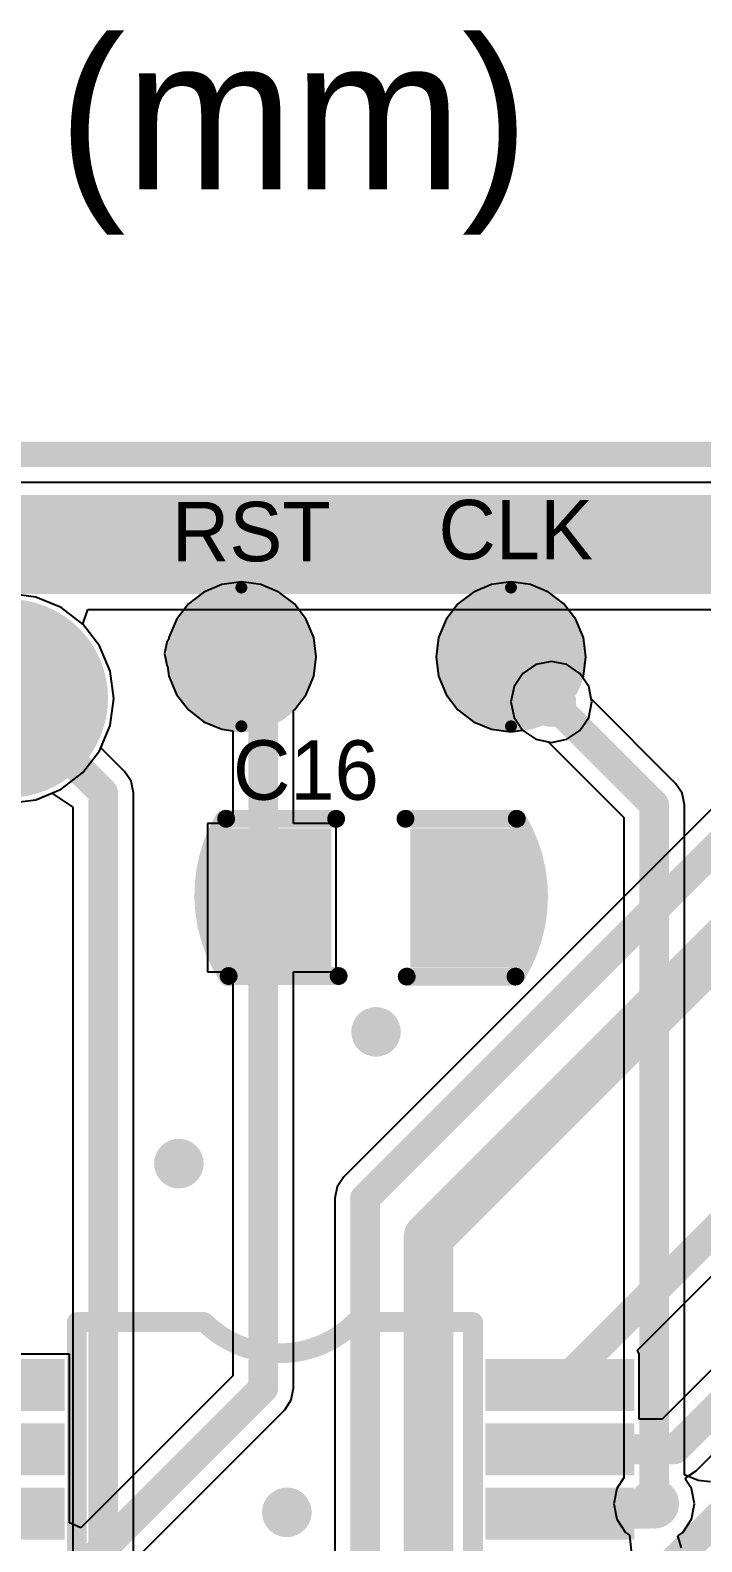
# Model space of a CAD drawing. Extents: x 23 to 127, y 48 to 72.
# Drawn here: x 75.16 to 81.94, y 57.2 to 72.46 of the extents above; entities that cross this region are included whole.
import ezdxf

# ---------------------------------------------------------------- set-up
doc = ezdxf.new("R2010")
doc.units = 0
doc.layers.get('0').update_dxf_attribs({"linetype": 'CONTINUOUS'})
for name, color, linetype in [('BOTTOMLAYER', 5, 'CONTINUOUS'), ('BOTTOMSOLDER', 6, 'CONTINUOUS'), ('KEEPOUTLAYER', 6, 'CONTINUOUS'), ('MULTILAYER', 9, 'CONTINUOUS'), ('TOPLAYER', 1, 'CONTINUOUS'), ('TOPOVERLAY', 2, 'CONTINUOUS'), ('TOPPASTE', 8, 'CONTINUOUS'), ('TOPSOLDER', 216, 'CONTINUOUS')]:
    doc.layers.add(name, color=color, linetype=linetype)

# ---------------------------------------------------------------- blocks, each defined once
blk = doc.blocks.new('C_0805_16')
at = {"layer": 'TOPLAYER'}
for points in [[(-0.500002, -0.599999), (-0.500002, 0.599999), (-1.5, -0.599999), (-1.5, 0.599999)], [(1.5, -0.599999), (1.5, 0.599999), (0.500002, -0.599999), (0.500002, 0.599999)]]:
    blk.add_solid(points, dxfattribs=at)
at = {"layer": 'TOPOVERLAY', "const_width": 0.2}
for points in [[(-1.434117, -0.795774, -0.285513), (-1.475064, 0.788495)], [(1.4732, 0.7874, -0.279994), (1.467485, -0.771251)]]:
    blk.add_lwpolyline(points, format="xyb", dxfattribs=at)
at = {"layer": 'TOPOVERLAY'}
for points, const_width in [([(-1.525064, 0.788495, 1), (-1.425064, 0.788495, 1)], 0.1), ([(-1.505499, 0.796595, 1), (-1.415501, 0.796595, 1)], 0.09), ([(-0.394998, 0.796595, 1), (-0.305001, 0.796595, 1)], 0.09), ([(0.305001, 0.796595, 1), (0.394998, 0.796595, 1)], 0.09), ([(1.4232, 0.7874, 1), (1.5232, 0.7874, 1)], 0.1), ([(1.428201, 0.796595, 1), (1.518199, 0.796595, 1)], 0.09), ([(-1.484117, -0.795774, 1), (-1.384117, -0.795774, 1)], 0.1), ([(-1.480099, -0.790905, 1), (-1.390101, -0.790905, 1)], 0.09), ([(-0.369598, -0.790905, 1), (-0.279601, -0.790905, 1)], 0.09), ([(0.317701, -0.796595, 1), (0.407698, -0.796595, 1)], 0.09), ([(1.417485, -0.771251, 1), (1.517485, -0.771251, 1)], 0.1), ([(1.415501, -0.796595, 1), (1.505499, -0.796595, 1)], 0.09)]:
    blk.add_lwpolyline(points, format="xyb", close=True, dxfattribs=dict(at, const_width=const_width))
at = {"layer": 'TOPOVERLAY', "const_width": 0.18}
for points in [[(-1.4605, 0.796595), (-0.349999, 0.796595)], [(0.349999, 0.796595), (1.4732, 0.796595)], [(-1.4351, -0.790905), (-0.324599, -0.790905)], [(0.362699, -0.796595), (1.4605, -0.796595)]]:
    blk.add_lwpolyline(points, dxfattribs=at)
at = {"layer": 'TOPPASTE'}
for points in [[(-0.500002, -0.599999), (-0.500002, 0.599999), (-1.5, -0.599999), (-1.5, 0.599999)], [(1.5, -0.599999), (1.5, 0.599999), (0.500002, -0.599999), (0.500002, 0.599999)]]:
    blk.add_solid(points, dxfattribs=at)
at = {"layer": 'TOPSOLDER'}
for points in [[(-0.398402, -0.701599), (-0.398402, 0.701599), (-1.6016, -0.701599), (-1.6016, 0.701599)], [(1.6016, -0.701599), (1.6016, 0.701599), (0.398402, -0.701599), (0.398402, 0.701599)]]:
    blk.add_solid(points, dxfattribs=at)
blk = doc.blocks.new('TP_1_2_17')
at = {"layer": 'TOPLAYER', "const_width": 0.599999}
blk.add_lwpolyline([(-0.299999, 0, 1), (0.299999, 0, 1)], format="xyb", close=True, dxfattribs=at)
at = {"layer": 'TOPOVERLAY'}
for points, const_width in [([(0.699823, 0, 1), (-0.700179, 0, 1)], 0.12), ([(-0.730179, 0, 1), (-0.670179, 0, 1)], 0.06), ([(0.669823, 0, 1), (0.729823, 0, 1)], 0.06)]:
    blk.add_lwpolyline(points, format="xyb", close=True, dxfattribs=dict(at, const_width=const_width))
at = {"layer": 'TOPPASTE', "const_width": 0.599999}
blk.add_lwpolyline([(-0.299999, 0, 1), (0.299999, 0, 1)], format="xyb", close=True, dxfattribs=at)
at = {"layer": 'TOPSOLDER', "const_width": 0.701599}
blk.add_lwpolyline([(-0.350799, 0, 1), (0.350799, 0, 1)], format="xyb", close=True, dxfattribs=at)
blk = doc.blocks.new('TP_1_2_53')
at = {"layer": 'TOPLAYER', "const_width": 0.599999}
blk.add_lwpolyline([(-0.299999, 0, 1), (0.299999, 0, 1)], format="xyb", close=True, dxfattribs=at)
at = {"layer": 'TOPOVERLAY'}
for points, const_width in [([(0.699823, 0, 1), (-0.700179, 0, 1)], 0.12), ([(-0.730179, 0, 1), (-0.670179, 0, 1)], 0.06), ([(0.669823, 0, 1), (0.729823, 0, 1)], 0.06)]:
    blk.add_lwpolyline(points, format="xyb", close=True, dxfattribs=dict(at, const_width=const_width))
at = {"layer": 'TOPPASTE', "const_width": 0.599999}
blk.add_lwpolyline([(-0.299999, 0, 1), (0.299999, 0, 1)], format="xyb", close=True, dxfattribs=at)
at = {"layer": 'TOPSOLDER', "const_width": 0.701599}
blk.add_lwpolyline([(-0.350799, 0, 1), (0.350799, 0, 1)], format="xyb", close=True, dxfattribs=at)
blk = doc.blocks.new('K_2P_54')
at = {"layer": 'BOTTOMLAYER', "const_width": 0.899998}
for points in [[(-0.449999, 0, 1), (0.449999, 0, 1)], [(5.850001, 0, 1), (6.749999, 0, 1)]]:
    blk.add_lwpolyline(points, format="xyb", close=True, dxfattribs=at)
at = {"layer": 'BOTTOMSOLDER', "const_width": 1.001598}
for points in [[(-0.500799, 0, 1), (0.500799, 0, 1)], [(5.799201, 0, 1), (6.800799, 0, 1)]]:
    blk.add_lwpolyline(points, format="xyb", close=True, dxfattribs=at)
at = {"layer": 'MULTILAYER', "const_width": 0.899998}
for points in [[(-0.449999, 0, 1), (0.449999, 0, 1)], [(5.850001, 0, 1), (6.749999, 0, 1)]]:
    blk.add_lwpolyline(points, format="xyb", close=True, dxfattribs=at)
at = {"layer": 'TOPLAYER', "const_width": 0.899998}
for points in [[(-0.449999, 0, 1), (0.449999, 0, 1)], [(5.850001, 0, 1), (6.749999, 0, 1)]]:
    blk.add_lwpolyline(points, format="xyb", close=True, dxfattribs=at)
at = {"layer": 'TOPOVERLAY', "const_width": 0.2}
for points in [[(0, 0.950001), (0, 1.799999)], [(0, 1.799999), (6.3, 1.799999)], [(6.3, 0.900001), (6.3, 1.749999)], [(0, -1.799999), (0, -0.950001)], [(6.3, -1.749999), (6.3, -0.900001)], [(0, -1.799999), (6.3, -1.799999)]]:
    blk.add_lwpolyline(points, dxfattribs=at)
at = {"layer": 'TOPOVERLAY', "const_width": 0.1}
for points in [[(-0.05, 1.799999, 1), (0.05, 1.799999, 1)], [(-0.05, 1.799999, 1), (0.05, 1.799999, 1)], [(6.25, 1.799999, 1), (6.35, 1.799999, 1)], [(6.25, 1.749999, 1), (6.35, 1.749999, 1)], [(-0.05, 0.950001, 1), (0.05, 0.950001, 1)], [(6.25, 0.900001, 1), (6.35, 0.900001, 1)], [(-0.05, -0.950001, 1), (0.05, -0.950001, 1)], [(6.25, -0.900001, 1), (6.35, -0.900001, 1)], [(6.25, -1.749999, 1), (6.35, -1.749999, 1)], [(-0.05, -1.799999, 1), (0.05, -1.799999, 1)], [(-0.05, -1.799999, 1), (0.05, -1.799999, 1)], [(6.25, -1.799999, 1), (6.35, -1.799999, 1)]]:
    blk.add_lwpolyline(points, format="xyb", close=True, dxfattribs=at)
at = {"layer": 'TOPSOLDER', "const_width": 1.001598}
for points in [[(-0.500799, 0, 1), (0.500799, 0, 1)], [(5.799201, 0, 1), (6.800799, 0, 1)]]:
    blk.add_lwpolyline(points, format="xyb", close=True, dxfattribs=at)
blk = doc.blocks.new('TSSOP_20_64')
at = {"layer": 'TOPLAYER'}
for points in [[(-3.084998, 2.225002), (-2.764998, 2.225002), (-3.084998, 3.524999), (-2.764998, 3.524999)], [(-2.434996, 2.225002), (-2.114997, 2.225002), (-2.434996, 3.524999), (-2.114997, 3.524999)], [(-1.784998, 2.225002), (-1.464998, 2.225002), (-1.784998, 3.524999), (-1.464998, 3.524999)], [(-1.134996, 2.225002), (-0.814997, 2.225002), (-1.134996, 3.524999), (-0.814997, 3.524999)], [(-0.484998, 2.225002), (-0.164998, 2.225002), (-0.484998, 3.524999), (-0.164998, 3.524999)], [(0.165003, 2.225002), (0.485003, 2.225002), (0.165003, 3.524999), (0.485003, 3.524999)], [(0.815002, 2.225002), (1.135002, 2.225002), (0.815002, 3.524999), (1.135002, 3.524999)], [(1.465003, 2.225002), (1.785003, 2.225002), (1.465003, 3.524999), (1.785003, 3.524999)], [(2.115002, 2.225002), (2.435001, 2.225002), (2.115002, 3.524999), (2.435001, 3.524999)], [(2.765003, 2.225002), (3.085003, 2.225002), (2.765003, 3.524999), (3.085003, 3.524999)], [(-3.084998, -3.524999), (-2.764998, -3.524999), (-3.084998, -2.225002), (-2.764998, -2.225002)], [(-2.434996, -3.524999), (-2.114997, -3.524999), (-2.434996, -2.225002), (-2.114997, -2.225002)], [(-1.784998, -3.524999), (-1.464998, -3.524999), (-1.784998, -2.225002), (-1.464998, -2.225002)], [(-1.134996, -3.524999), (-0.814997, -3.524999), (-1.134996, -2.225002), (-0.814997, -2.225002)], [(-0.484998, -3.524999), (-0.164998, -3.524999), (-0.484998, -2.225002), (-0.164998, -2.225002)], [(0.165003, -3.524999), (0.485003, -3.524999), (0.165003, -2.225002), (0.485003, -2.225002)], [(0.815002, -3.524999), (1.135002, -3.524999), (0.815002, -2.225002), (1.135002, -2.225002)], [(1.465003, -3.524999), (1.785003, -3.524999), (1.465003, -2.225002), (1.785003, -2.225002)], [(2.115002, -3.524999), (2.435001, -3.524999), (2.115002, -2.225002), (2.435001, -2.225002)], [(2.765003, -3.524999), (3.085003, -3.524999), (2.765003, -2.225002), (3.085003, -2.225002)]]:
    blk.add_solid(points, dxfattribs=at)
at = {"layer": 'TOPOVERLAY', "const_width": 0.2}
for points in [[(3.575002, 2.000001), (-3.559998, 2.000001)], [(-3.559998, 0.810501), (-3.559998, 2.000001)], [(3.575002, -2.000001), (3.575002, 2.000001)], [(-3.559998, -1.9685), (-3.559998, -0.714499)], [(3.575002, -2.000001), (-3.559998, -2.000001)]]:
    blk.add_lwpolyline(points, dxfattribs=at)
at = {"layer": 'TOPOVERLAY', "const_width": 0.1}
for points in [[(-3.609998, 2.000001, 1), (-3.509998, 2.000001, 1)], [(-3.609998, 2.000001, 1), (-3.509998, 2.000001, 1)], [(3.525002, 2.000001, 1), (3.625002, 2.000001, 1)], [(3.525002, 2.000001, 1), (3.625002, 2.000001, 1)], [(-3.609998, 0.810501, 1), (-3.509998, 0.810501, 1)], [(-3.609998, 0.810501, 1), (-3.509998, 0.810501, 1)], [(-3.609998, -0.714499, 1), (-3.509998, -0.714499, 1)], [(-3.609998, -0.714499, 1), (-3.509998, -0.714499, 1)], [(-3.609998, -1.9685, 1), (-3.509998, -1.9685, 1)], [(-3.609998, -2.000001, 1), (-3.509998, -2.000001, 1)], [(3.525002, -2.000001, 1), (3.625002, -2.000001, 1)], [(3.525002, -2.000001, 1), (3.625002, -2.000001, 1)]]:
    blk.add_lwpolyline(points, format="xyb", close=True, dxfattribs=at)
at = {"layer": 'TOPOVERLAY', "const_width": 0.2}
blk.add_lwpolyline([(-3.559998, 0.810501, -0.414214), (-3.559998, -0.714499)], format="xyb", dxfattribs=at)
at = {"layer": 'TOPPASTE'}
for points in [[(-3.084998, 2.225002), (-2.764998, 2.225002), (-3.084998, 3.524999), (-2.764998, 3.524999)], [(-2.434996, 2.225002), (-2.114997, 2.225002), (-2.434996, 3.524999), (-2.114997, 3.524999)], [(-1.784998, 2.225002), (-1.464998, 2.225002), (-1.784998, 3.524999), (-1.464998, 3.524999)], [(-1.134996, 2.225002), (-0.814997, 2.225002), (-1.134996, 3.524999), (-0.814997, 3.524999)], [(-0.484998, 2.225002), (-0.164998, 2.225002), (-0.484998, 3.524999), (-0.164998, 3.524999)], [(0.165003, 2.225002), (0.485003, 2.225002), (0.165003, 3.524999), (0.485003, 3.524999)], [(0.815002, 2.225002), (1.135002, 2.225002), (0.815002, 3.524999), (1.135002, 3.524999)], [(1.465003, 2.225002), (1.785003, 2.225002), (1.465003, 3.524999), (1.785003, 3.524999)], [(2.115002, 2.225002), (2.435001, 2.225002), (2.115002, 3.524999), (2.435001, 3.524999)], [(2.765003, 2.225002), (3.085003, 2.225002), (2.765003, 3.524999), (3.085003, 3.524999)], [(-3.084998, -3.524999), (-2.764998, -3.524999), (-3.084998, -2.225002), (-2.764998, -2.225002)], [(-2.434996, -3.524999), (-2.114997, -3.524999), (-2.434996, -2.225002), (-2.114997, -2.225002)], [(-1.784998, -3.524999), (-1.464998, -3.524999), (-1.784998, -2.225002), (-1.464998, -2.225002)], [(-1.134996, -3.524999), (-0.814997, -3.524999), (-1.134996, -2.225002), (-0.814997, -2.225002)], [(-0.484998, -3.524999), (-0.164998, -3.524999), (-0.484998, -2.225002), (-0.164998, -2.225002)], [(0.165003, -3.524999), (0.485003, -3.524999), (0.165003, -2.225002), (0.485003, -2.225002)], [(0.815002, -3.524999), (1.135002, -3.524999), (0.815002, -2.225002), (1.135002, -2.225002)], [(1.465003, -3.524999), (1.785003, -3.524999), (1.465003, -2.225002), (1.785003, -2.225002)], [(2.115002, -3.524999), (2.435001, -3.524999), (2.115002, -2.225002), (2.435001, -2.225002)], [(2.765003, -3.524999), (3.085003, -3.524999), (2.765003, -2.225002), (3.085003, -2.225002)]]:
    blk.add_solid(points, dxfattribs=at)
at = {"layer": 'TOPSOLDER'}
for points in [[(-3.186598, 2.123402), (-2.663398, 2.123402), (-3.186598, 3.626599), (-2.663398, 3.626599)], [(-2.536596, 2.123402), (-2.013397, 2.123402), (-2.536596, 3.626599), (-2.013397, 3.626599)], [(-1.886598, 2.123402), (-1.363398, 2.123402), (-1.886598, 3.626599), (-1.363398, 3.626599)], [(-1.236596, 2.123402), (-0.713397, 2.123402), (-1.236596, 3.626599), (-0.713397, 3.626599)], [(-0.586598, 2.123402), (-0.063398, 2.123402), (-0.586598, 3.626599), (-0.063398, 3.626599)], [(0.063403, 2.123402), (0.586603, 2.123402), (0.063403, 3.626599), (0.586603, 3.626599)], [(0.713402, 2.123402), (1.236602, 2.123402), (0.713402, 3.626599), (1.236602, 3.626599)], [(1.363403, 2.123402), (1.886603, 2.123402), (1.363403, 3.626599), (1.886603, 3.626599)], [(2.013402, 2.123402), (2.536601, 2.123402), (2.013402, 3.626599), (2.536601, 3.626599)], [(2.663403, 2.123402), (3.186603, 2.123402), (2.663403, 3.626599), (3.186603, 3.626599)], [(-3.186598, -3.626599), (-2.663398, -3.626599), (-3.186598, -2.123402), (-2.663398, -2.123402)], [(-2.536596, -3.626599), (-2.013397, -3.626599), (-2.536596, -2.123402), (-2.013397, -2.123402)], [(-1.886598, -3.626599), (-1.363398, -3.626599), (-1.886598, -2.123402), (-1.363398, -2.123402)], [(-1.236596, -3.626599), (-0.713397, -3.626599), (-1.236596, -2.123402), (-0.713397, -2.123402)], [(-0.586598, -3.626599), (-0.063398, -3.626599), (-0.586598, -2.123402), (-0.063398, -2.123402)], [(0.063403, -3.626599), (0.586603, -3.626599), (0.063403, -2.123402), (0.586603, -2.123402)], [(0.713402, -3.626599), (1.236602, -3.626599), (0.713402, -2.123402), (1.236602, -2.123402)], [(1.363403, -3.626599), (1.886603, -3.626599), (1.363403, -2.123402), (1.886603, -2.123402)], [(2.013402, -3.626599), (2.536601, -3.626599), (2.013402, -2.123402), (2.536601, -2.123402)], [(2.663403, -3.626599), (3.186603, -3.626599), (2.663403, -2.123402), (3.186603, -2.123402)]]:
    blk.add_solid(points, dxfattribs=at)

msp = doc.modelspace()

# ---------------------------------------------------------------- linework, layer by layer
at = {"layer": 'BOTTOMLAYER'}
for p, q in [((75.695208, 66.462265), (75.745911, 66.611632)), ((75.745911, 66.611632), (104.741739, 66.611632)), ((75.863511, 66.242928), (75.695208, 66.462265)), ((75.969312, 65.987503), (75.863511, 66.242928)), ((80.423299, 66.085075), (80.267226, 66.054031)), ((80.579371, 66.054031), (80.423299, 66.085075)), ((76.005398, 65.713399), (75.969312, 65.987503)), ((80.134915, 65.965624), (80.046507, 65.833313)), ((80.267226, 66.054031), (80.134915, 65.965624)), ((80.711683, 65.965624), (80.579371, 66.054031)), ((80.80009, 65.833313), (80.711683, 65.965624)), ((80.046507, 65.833313), (80.015464, 65.67724)), ((80.824989, 65.708124), (80.80009, 65.833313)), ((75.969312, 65.439295), (76.005398, 65.713399)), ((80.015464, 65.67724), (80.046507, 65.521167)), ((81.677731, 64.855382), (80.824989, 65.708124)), ((80.046507, 65.521167), (80.134915, 65.388856)), ((75.876673, 65.215643), (75.969312, 65.439295)), ((80.134915, 65.388856), (80.267226, 65.300449)), ((76.115545, 64.976771), (75.876673, 65.215643)), ((80.267226, 65.300449), (80.392415, 65.275549)), ((80.392415, 65.275549), (81.155573, 64.512391)), ((76.181849, 64.877536), (76.115545, 64.976771)), ((76.205136, 64.760483), (76.181849, 64.877536)), ((81.677739, 64.855377), (81.677731, 64.855382)), ((81.74404, 64.756147), (81.677739, 64.855377)), ((75.220444, 64.690427), (75.382183, 64.757422)), ((75.382183, 64.757422), (75.593379, 64.616305)), ((76.205133, 64.76047), (76.205136, 64.760483)), ((76.205133, 55.7954), (76.205133, 64.76047)), ((81.744043, 64.756147), (81.74404, 64.756147)), ((81.74404, 64.756147), (81.74404, 64.756147)), ((81.74404, 64.756147), (81.74404, 64.756147)), ((81.744045, 64.756147), (81.744043, 64.756147)), ((81.744043, 64.756147), (81.744043, 64.756147)), ((81.744043, 64.756147), (81.744043, 64.756147)), ((81.767329, 64.639088), (81.744043, 64.756137)), ((81.744043, 64.756137), (81.744045, 64.756137)), ((81.744045, 64.756144), (81.744045, 64.756147)), ((81.744045, 64.756147), (81.744045, 64.756147)), ((81.744048, 64.756142), (81.744045, 64.756144)), ((81.744045, 64.756144), (81.744045, 64.756144)), ((81.744045, 64.756144), (81.744045, 64.756144)), ((81.744045, 64.756137), (81.744048, 64.756142)), ((81.744045, 64.756137), (81.744045, 64.756137)), ((81.744045, 64.756137), (81.744045, 64.756137)), ((81.744048, 64.756142), (81.744048, 64.756142)), ((81.744048, 64.756142), (81.744048, 64.756142)), ((81.744048, 64.756142), (81.744048, 64.756142)), ((81.744048, 64.756142), (81.744048, 64.756142)), ((74.94634, 64.654341), (75.220444, 64.690427)), ((75.593379, 64.616305), (75.593379, 55.7954)), ((81.767327, 64.639076), (81.767329, 64.639088)), ((81.767327, 57.875708), (81.767327, 64.639076)), ((81.155573, 64.512391), (81.155573, 57.845404)), ((81.155573, 57.845404), (81.084659, 57.739272)), ((81.905683, 57.818398), (81.767327, 57.875708)), ((81.084659, 57.739272), (81.053615, 57.5832)), ((82.029673, 57.806186), (81.905683, 57.818398)), ((81.053615, 57.5832), (81.084659, 57.427127)), ((81.084659, 57.427127), (81.173066, 57.294816)), ((81.173066, 57.294816), (81.213564, 57.267757)), ((81.213564, 57.267757), (81.213561, 57.267754)), ((81.213561, 57.267754), (81.238458, 57.014976))]:
    msp.add_line(p, q, dxfattribs=at)
for points, const_width in [([(73.733299, 67.267239), (105.0133, 67.267239)], 1.000001), ([(74.94634, 65.713399), (75.899256, 64.760483)], 0.299999), ([(80.423299, 65.67724), (81.46145, 64.639088)], 0.299999), ([(75.899256, 55.533196), (75.899256, 64.760483)], 0.299999), ([(81.46145, 57.5832), (81.46145, 64.639088)], 0.299999), ([(78.093301, 53.437239), (83.4433, 58.787238)], 0.299999)]:
    msp.add_lwpolyline(points, dxfattribs=dict(at, const_width=const_width))
for points, const_width in [([(80.2983, 65.67724, 1), (80.548297, 65.67724, 1)], 0.249999), ([(80.3483, 65.67724, 1), (80.498297, 65.67724, 1)], 0.15), ([(75.824258, 64.760483, 1), (75.974255, 64.760483, 1)], 0.15), ([(75.824258, 64.760483, 1), (75.974255, 64.760483, 1)], 0.15), ([(81.386451, 64.639088, 1), (81.536449, 64.639088, 1)], 0.15), ([(81.386451, 64.639088, 1), (81.536449, 64.639088, 1)], 0.15), ([(78.528301, 62.347239, 1), (78.778298, 62.347239, 1)], 0.249999), ([(76.5383, 61.017239, 1), (76.788297, 61.017239, 1)], 0.249999), ([(81.336451, 57.5832, 1), (81.586448, 57.5832, 1)], 0.249999), ([(77.6283, 57.497238, 1), (77.878297, 57.497238, 1)], 0.249999), ([(81.386451, 57.5832, 1), (81.536449, 57.5832, 1)], 0.15)]:
    msp.add_lwpolyline(points, format="xyb", close=True, dxfattribs=dict(at, const_width=const_width))
at = {"layer": 'KEEPOUTLAYER', "const_width": 0.254}
msp.add_lwpolyline([(26.5433, 68.17724), (126.5433, 68.17724)], dxfattribs=at)
at = {"layer": 'MULTILAYER', "const_width": 0.249999}
for points in [[(80.2983, 65.67724, 1), (80.548297, 65.67724, 1)], [(78.528301, 62.347239, 1), (78.778298, 62.347239, 1)], [(76.5383, 61.017239, 1), (76.788297, 61.017239, 1)], [(81.336451, 57.5832, 1), (81.586448, 57.5832, 1)], [(77.6283, 57.497238, 1), (77.878297, 57.497238, 1)]]:
    msp.add_lwpolyline(points, format="xyb", close=True, dxfattribs=at)
at = {"layer": 'TOPLAYER'}
for p, q in [((71.217345, 67.894812), (86.128398, 67.894812)), ((77.09823, 66.862853), (76.915785, 66.787281)), ((77.294019, 66.888629), (77.09823, 66.862853)), ((77.489807, 66.862853), (77.294019, 66.888629)), ((77.672253, 66.787281), (77.489807, 66.862853)), ((79.81984, 66.862853), (79.637395, 66.787281)), ((80.015629, 66.888629), (79.81984, 66.862853)), ((80.211417, 66.862853), (80.015629, 66.888629)), ((80.393863, 66.787281), (80.211417, 66.862853)), ((75.220444, 66.736371), (74.94634, 66.772457)), ((75.475869, 66.63057), (75.220444, 66.736371)), ((76.915785, 66.787281), (76.759112, 66.667065)), ((77.828925, 66.667065), (77.672253, 66.787281)), ((79.637395, 66.787281), (79.480722, 66.667065)), ((80.550535, 66.667065), (80.393863, 66.787281)), ((75.695208, 66.462267), (75.475869, 66.63057)), ((76.759112, 66.667065), (76.638897, 66.510395)), ((77.949141, 66.510395), (77.828925, 66.667065)), ((79.480722, 66.667065), (79.360507, 66.510395)), ((80.670751, 66.510395), (80.550535, 66.667065)), ((75.863511, 66.242928), (75.695208, 66.462267)), ((76.638897, 66.510395), (76.563324, 66.327947)), ((78.024713, 66.327947), (77.949141, 66.510395)), ((79.360507, 66.510395), (79.284934, 66.327947)), ((80.746323, 66.327947), (80.670751, 66.510395)), ((75.969312, 65.987503), (75.863511, 66.242928)), ((76.542669, 66.282476), (76.519382, 66.165423)), ((76.560937, 66.309819), (76.542669, 66.282476)), ((76.563324, 66.327947), (76.560937, 66.309819)), ((78.050489, 66.132159), (78.024713, 66.327947)), ((79.284934, 66.327947), (79.259158, 66.132159)), ((80.772099, 66.132159), (80.746323, 66.327947)), ((76.519382, 66.165423), (76.542669, 66.048369)), ((78.024713, 65.936371), (78.050489, 66.132159)), ((79.259158, 66.132159), (79.284934, 65.936371)), ((80.746323, 65.936371), (80.772099, 66.132159)), ((76.005398, 65.713399), (75.969312, 65.987503)), ((76.542669, 66.048369), (76.55003, 66.037353)), ((76.55003, 66.037353), (76.563324, 65.936371)), ((76.563324, 65.936371), (76.638897, 65.753922)), ((77.949141, 65.753922), (78.024713, 65.936371)), ((79.284934, 65.936371), (79.360507, 65.753922)), ((80.740547, 65.922426), (80.746323, 65.936371)), ((80.80009, 65.833313), (80.740547, 65.922426)), ((80.831134, 65.67724), (80.80009, 65.833313)), ((75.969312, 65.439295), (76.005398, 65.713399)), ((76.638897, 65.753922), (76.759112, 65.597253)), ((77.828925, 65.597253), (77.949141, 65.753922)), ((79.360507, 65.753922), (79.480722, 65.597253)), ((80.80009, 65.521167), (80.831134, 65.67724)), ((76.759112, 65.597253), (76.915785, 65.477037)), ((76.915785, 65.477037), (77.09823, 65.401464)), ((77.821137, 65.591276), (77.828925, 65.597253)), ((77.821137, 64.451718), (77.821137, 65.591276)), ((79.480722, 65.597253), (79.637395, 65.477037)), ((79.637395, 65.477037), (79.81984, 65.401464)), ((80.711683, 65.388856), (80.80009, 65.521167)), ((75.863511, 65.18387), (75.969312, 65.439295)), ((77.09823, 65.401464), (77.209383, 65.386831)), ((77.209383, 65.386831), (77.209383, 64.451718)), ((79.81984, 65.401464), (80.015629, 65.375688)), ((80.015629, 65.375688), (80.133358, 65.391187)), ((80.133358, 65.391187), (80.134915, 65.388856)), ((80.134915, 65.388856), (80.267226, 65.300449)), ((80.579371, 65.300449), (80.711683, 65.388856)), ((75.695208, 64.964531), (75.863511, 65.18387)), ((80.267226, 65.300449), (80.423299, 65.269405)), ((80.423299, 65.269405), (80.579371, 65.300449)), ((75.475869, 64.796228), (75.695208, 64.964531)), ((75.220444, 64.690427), (75.475869, 64.796228)), ((82.163442, 64.719957), (78.327011, 60.883528)), ((74.94634, 64.654341), (75.220444, 64.690427)), ((77.209383, 64.451718), (76.9506, 64.451718)), ((76.9506, 64.451718), (76.9506, 62.951721)), ((78.250598, 64.451718), (77.821137, 64.451718)), ((78.250598, 62.951721), (78.250598, 64.451718)), ((76.9506, 62.951721), (77.209383, 62.951721)), ((77.209383, 62.951721), (77.209383, 58.875897)), ((77.821137, 58.749212), (77.821137, 62.951721)), ((77.821137, 62.951721), (78.250598, 62.951721)), ((78.327011, 60.883528), (78.260707, 60.784293)), ((78.260707, 60.784293), (78.23742, 60.66724)), ((81.291041, 59.133801), (82.949588, 60.792347)), ((78.23742, 60.66724), (78.237423, 60.667227)), ((78.237423, 60.667227), (78.237423, 56.453941)), ((83.470067, 60.36658), (81.542557, 58.439073)), ((81.885546, 57.916907), (83.813058, 59.844422)), ((75.557858, 59.093197), (73.957861, 59.093197)), ((75.557858, 58.533002), (75.557858, 59.093197)), ((81.307861, 59.093197), (81.291041, 59.133801)), ((81.307859, 59.093191), (81.307864, 59.093197)), ((81.307859, 58.533002), (81.307859, 59.093191)), ((81.307864, 59.093197), (81.307861, 59.093197)), ((77.209383, 58.875897), (75.67519, 57.341706)), ((77.797853, 58.632146), (77.82114, 58.749199)), ((77.82114, 58.749199), (77.821137, 58.749212)), ((77.731549, 58.532911), (77.797853, 58.632146)), ((75.55786, 58.533002), (75.557858, 58.533002)), ((75.557858, 58.533002), (75.557858, 58.533002)), ((75.55786, 58.4732), (75.557858, 58.533)), ((75.557858, 58.533), (75.55786, 58.533)), ((75.55786, 58.533), (75.55786, 58.533002)), ((75.55786, 58.533), (75.55786, 58.533)), ((75.557863, 58.458197), (75.55786, 58.4732)), ((75.55786, 58.383394), (75.557863, 58.443195)), ((75.557863, 58.445702), (75.557863, 58.458197)), ((75.557863, 58.443195), (75.557863, 58.445702)), ((75.815546, 56.616907), (77.731541, 58.532906)), ((77.731541, 58.532906), (77.731549, 58.532911)), ((81.307861, 58.533002), (81.307859, 58.533002)), ((81.307859, 58.533002), (81.307859, 58.533002)), ((81.307861, 58.473198), (81.307859, 58.533)), ((81.307859, 58.533), (81.307861, 58.533)), ((81.307861, 58.533), (81.307861, 58.533002)), ((81.307861, 58.533), (81.307861, 58.533)), ((81.307861, 58.4476), (81.307861, 58.473198)), ((81.307861, 58.439073), (81.307861, 58.4476)), ((81.542557, 58.439073), (81.307861, 58.439073)), ((75.557858, 58.383391), (75.55786, 58.383394)), ((75.557858, 57.823202), (75.557858, 58.383391)), ((75.55786, 58.383394), (75.55786, 58.383394)), ((75.55786, 58.383394), (75.55786, 58.383394)), ((81.777718, 57.829854), (81.786313, 57.850603)), ((81.838241, 57.739272), (81.777718, 57.829854)), ((81.786313, 57.850603), (81.885546, 57.916907)), ((75.557863, 57.823202), (75.557858, 57.823202)), ((75.557858, 57.390309), (75.557858, 57.793194)), ((75.557858, 57.793194), (75.557858, 57.793194)), ((75.557858, 57.793194), (75.557858, 57.793191)), ((75.557858, 57.793191), (75.557863, 57.793194)), ((75.557863, 57.793194), (75.557863, 57.823202)), ((81.869285, 57.5832), (81.838241, 57.739272)), ((81.838241, 57.427127), (81.869285, 57.5832)), ((75.67519, 57.341706), (75.557858, 57.390309)), ((81.749834, 57.294816), (81.838241, 57.427127)), ((81.698635, 57.260604), (81.749834, 57.294816)), ((81.735501, 57.139073), (81.698635, 57.260604))]:
    msp.add_line(p, q, dxfattribs=at)
for points, const_width in [([(76.825262, 66.165423), (77.026099, 66.36626)], 0.299999), ([(79.183299, 60.277238), (85.03822, 66.132159)], 0.499999), ([(77.294019, 66.132159), (77.51526, 65.910917)], 0.299999), ([(77.51526, 58.749199), (77.51526, 65.910917)], 0.299999), ([(80.423299, 65.67724), (80.423299, 65.724489)], 0.299999), ([(78.5433, 60.66724), (82.469319, 64.593259)], 0.299999), ([(80.50786, 58.783197), (82.733299, 61.008636)], 0.299999), ([(78.5433, 56.327241), (78.5433, 60.66724)], 0.299999), ([(79.183299, 55.647237), (79.183299, 60.277238)], 0.499999), ([(81.669258, 58.133196), (83.68636, 60.150299)], 0.299999), ([(75.599257, 56.833196), (77.51526, 58.749199)], 0.299999), ([(80.50786, 58.133196), (81.669258, 58.133196)], 0.299999), ([(81.409258, 57.483197), (81.46145, 57.535389)], 0.299999), ([(80.50786, 57.483197), (81.409258, 57.483197)], 0.299999)]:
    msp.add_lwpolyline(points, dxfattribs=dict(at, const_width=const_width))
for points, const_width in [([(76.951101, 66.36626, 1), (77.101098, 66.36626, 1)], 0.15), ([(76.750263, 66.165423, 1), (76.90026, 66.165423, 1)], 0.15), ([(77.21902, 66.132159, 1), (77.369017, 66.132159, 1)], 0.15), ([(77.440262, 65.910917, 1), (77.590259, 65.910917, 1)], 0.15), ([(77.440262, 65.910917, 1), (77.590259, 65.910917, 1)], 0.15), ([(80.2983, 65.67724, 1), (80.548297, 65.67724, 1)], 0.249999), ([(80.3483, 65.724489, 1), (80.498297, 65.724489, 1)], 0.15), ([(80.3483, 65.67724, 1), (80.498297, 65.67724, 1)], 0.15), ([(78.528301, 62.347239, 1), (78.778298, 62.347239, 1)], 0.249999), ([(76.5383, 61.017239, 1), (76.788297, 61.017239, 1)], 0.249999), ([(78.468301, 60.66724, 1), (78.618298, 60.66724, 1)], 0.15), ([(78.468301, 60.66724, 1), (78.618298, 60.66724, 1)], 0.15), ([(79.0583, 60.277238, 1), (79.308297, 60.277238, 1)], 0.249999), ([(79.0583, 60.277238, 1), (79.308297, 60.277238, 1)], 0.249999), ([(77.440262, 58.749199, 1), (77.590259, 58.749199, 1)], 0.15), ([(77.440262, 58.749199, 1), (77.590259, 58.749199, 1)], 0.15), ([(80.432862, 58.783197, 1), (80.582859, 58.783197, 1)], 0.15), ([(80.432862, 58.133196, 1), (80.582859, 58.133196, 1)], 0.15), ([(81.594259, 58.133196, 1), (81.744256, 58.133196, 1)], 0.15), ([(81.594259, 58.133196, 1), (81.744256, 58.133196, 1)], 0.15), ([(81.336451, 57.5832, 1), (81.586448, 57.5832, 1)], 0.249999), ([(77.6283, 57.497238, 1), (77.878297, 57.497238, 1)], 0.249999), ([(81.386451, 57.535389, 1), (81.536449, 57.535389, 1)], 0.15), ([(80.432862, 57.483197, 1), (80.582859, 57.483197, 1)], 0.15), ([(81.334259, 57.483197, 1), (81.484257, 57.483197, 1)], 0.15), ([(81.334259, 57.483197, 1), (81.484257, 57.483197, 1)], 0.15)]:
    msp.add_lwpolyline(points, format="xyb", close=True, dxfattribs=dict(at, const_width=const_width))

# ---------------------------------------------------------------- block references
for name, p, rotation in [('K_2P_54', (68.64634, 65.713399), 360), ('TP_1_2_53', (77.294019, 66.132159), 90), ('TP_1_2_17', (80.015629, 66.132159), 90), ('C_0805_16', (78.6006, 63.701719), 360), ('TSSOP_20_64', (77.63286, 55.858199), 270)]:
    msp.add_blockref(name, p, dxfattribs=dict(rotation=rotation))

# ---------------------------------------------------------------- texts
at = {"layer": 'KEEPOUTLAYER'}
msp.add_text('100.00 (mm)', height=1.524, dxfattribs=at).set_placement((68.646324, 70.853087))
at = {"layer": 'TOPOVERLAY'}
for s, p in [('RST', (76.593299, 67.097239)), ('CLK', (79.283301, 67.117239)), ('C16', (77.209383, 64.690427))]:
    msp.add_text(s, height=0.599999, dxfattribs=at).set_placement(p)

doc.saveas('drawing.dxf')
